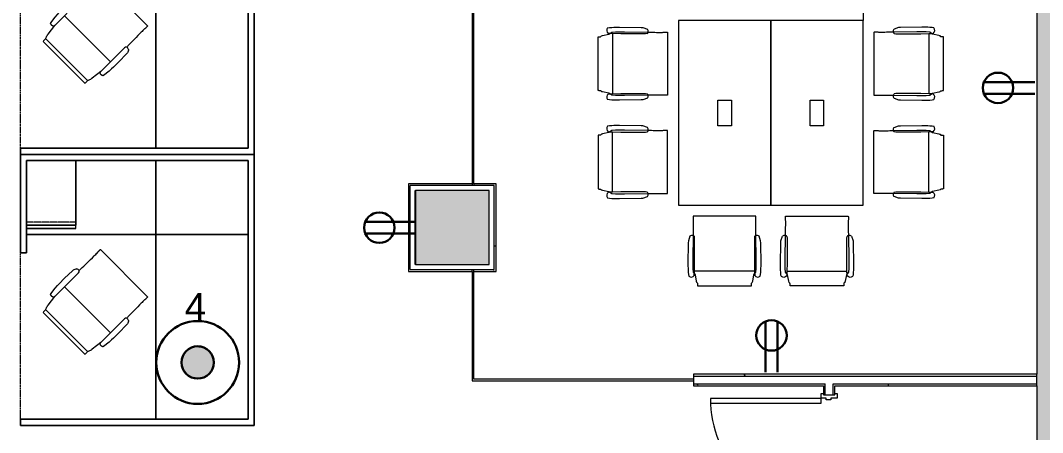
# Model space of a CAD drawing. Header units: inches. Extents: x 0 to 1865, y 0 to 1094.
# Drawn here: x 1305.6 to 1637.9, y 239 to 372.7 of the extents above; entities that cross this region are included whole.
import ezdxf

# ---------------------------------------------------------------- set-up
doc = ezdxf.new("R2010")
doc.units = ezdxf.units.IN
doc.header["$MEASUREMENT"] = 0
doc.linetypes.add('DASH 1_32_', pattern=[0.0625, 0.03125, -0.03125])
doc.linetypes.add('Dash 1_8_', pattern=[0.25, 0.125, -0.125])
for name, color, linetype, lineweight in [('A-ANNO-NOTE', 131, 'Continuous', 9), ('A-DOOR', 31, 'Continuous', 13), ('A-WALL', 113, 'Continuous', 13), ('A-WALL-PATT', 111, 'Continuous', 13), ('I-FURN', 30, 'Continuous', 9), ('I-FURN-PNLS', 30, 'Continuous', 9), ('I-WALL', 2, 'Continuous', 13), ('S-COLS', 52, 'Continuous', 13)]:
    doc.layers.add(name, color=color, linetype=linetype, lineweight=lineweight)
doc.styles.add('Swis721 Lt BT', font='swissl.ttf', dxfattribs={"height": 9})
pattern_1 = [(0, (0, 0), (30.72, 7.68), [1.267, -21.773, 1.267, -21.773, -122.88]), (0, (0, 0), (30.72, 7.68), [-46.08, 1.267, -44.813, 1.267, -21.773, -53.76]), (0, (0, 0), (30.72, 7.68), [-115.2, 1.267, -14.093, 1.267, -37.133]), (120, (11.52, 3.84), (-22.011075, 22.7643), [1.267, -21.773, 1.267, -21.773, -122.88]), (120, (11.52, 3.84), (-22.011075, 22.7643), [-46.08, 1.267, -44.813, 1.267, -21.773, -53.76]), (120, (11.52, 3.84), (-22.011075, 22.7643), [-115.2, 1.267, -14.093, 1.267, -37.133]), (240, (15.36, 19.2), (-8.708925, -30.4443), [1.267, -21.773, 1.267, -21.773, -122.88]), (240, (15.36, 19.2), (-8.708925, -30.4443), [-46.08, 1.267, -44.813, 1.267, -21.773, -53.76]), (240, (15.36, 19.2), (-8.708925, -30.4443), [-115.2, 1.267, -14.093, 1.267, -37.133])]

# ---------------------------------------------------------------- blocks, each defined once
blk = doc.blocks.new('Concrete-Rectangular-Column - 24_ X 24_-6973359-Level 05 POWER _ SIGNAL')
at = {"layer": 'S-COLS', "lineweight": 9}
blk.add_hatch(color=7, dxfattribs=at).paths.add_polyline_path([(12, -12), (12, 12), (-12, 12), (-12, -12)], flags=0)
at = {"layer": 'S-COLS', "color": 8, "lineweight": 20}
for p, q in [((12, 12), (-12, 12)), ((-12, 12), (-12, -12)), ((12, -12), (12, 12)), ((-12, -12), (12, -12))]:
    blk.add_line(p, q, dxfattribs=at)
blk = doc.blocks.new('F - CONF TABLE _6 RECTANGULAR-16 CHAIRS_ - F - CONF TABLE _6 RECTANGULAR-16 CHAIRS_-7020477-Level 05 POWER _ SIGNAL')
at = {"layer": 'I-FURN'}
for p, q in [((34.86, 54.68), (34.46, 52.61)), ((35.01, 55.06), (34.86, 54.68)), ((35.26, 55.32), (35.01, 55.06)), ((52.75, 56.16), (35.32, 56.16)), ((53.06, 55.06), (52.8, 55.32)), ((53.13, 54.92), (53.06, 55.06)), ((53.21, 54.68), (53.13, 54.92)), ((53.61, 52.61), (53.21, 54.68)), ((66.39, 52.61), (66.79, 54.68)), ((66.79, 54.68), (66.87, 54.92)), ((66.87, 54.92), (66.94, 55.06)), ((66.94, 55.06), (67.2, 55.32)), ((67.25, 56.16), (84.68, 56.16)), ((84.74, 55.32), (84.99, 55.06)), ((84.99, 55.06), (85.14, 54.68)), ((85.14, 54.68), (85.54, 52.61)), ((32.2, 51.03), (32.15, 49.17)), ((32.23, 51.68), (32.2, 51.03)), ((32.3, 52.45), (32.23, 51.68)), ((32.41, 53.06), (32.3, 52.45)), ((33.82, 51.68), (33.72, 50.52)), ((33.72, 50.52), (33.72, 47.52)), ((34.23, 52.28), (33.82, 51.68)), ((34.21, 52.61), (34.19, 52.84)), ((34.27, 51.45), (34.21, 52.61)), ((34.46, 52.61), (34.23, 52.28)), ((34.32, 48.77), (34.27, 51.45)), ((34.27, 51.45), (53.79, 51.45)), ((53.84, 52.28), (53.61, 52.61)), ((53.79, 51.45), (53.75, 48.77)), ((53.86, 52.61), (53.79, 51.45)), ((54.24, 51.68), (53.84, 52.28)), ((53.88, 52.84), (53.86, 52.61)), ((54.35, 50.52), (54.24, 51.68)), ((54.35, 47.52), (54.35, 50.52)), ((55.77, 52.45), (55.66, 53.06)), ((55.84, 51.68), (55.77, 52.45)), ((55.87, 51.03), (55.84, 51.68)), ((55.92, 49.17), (55.87, 51.03)), ((64.08, 49.17), (64.13, 51.03)), ((64.13, 51.03), (64.16, 51.68)), ((64.16, 51.68), (64.23, 52.45)), ((64.23, 52.45), (64.34, 53.06)), ((65.65, 50.52), (65.76, 51.68)), ((65.65, 47.52), (65.65, 50.52)), ((65.76, 51.68), (66.16, 52.28)), ((66.12, 52.84), (66.14, 52.61)), ((66.14, 52.61), (66.21, 51.45)), ((66.16, 52.28), (66.39, 52.61)), ((66.21, 51.45), (66.25, 48.77)), ((85.73, 51.45), (66.21, 51.45)), ((85.54, 52.61), (85.77, 52.28)), ((85.68, 48.77), (85.73, 51.45)), ((85.73, 51.45), (85.79, 52.61)), ((85.77, 52.28), (86.18, 51.68)), ((85.79, 52.61), (85.81, 52.84)), ((86.18, 51.68), (86.28, 50.52)), ((86.28, 50.52), (86.28, 47.52)), ((87.59, 53.06), (87.7, 52.45)), ((87.7, 52.45), (87.77, 51.68)), ((87.77, 51.68), (87.8, 51.03)), ((87.8, 51.03), (87.85, 49.17)), ((32.15, 49.17), (32.25, 42.17)), ((33.72, 47.52), (33.83, 39.85)), ((34.32, 40.68), (34.32, 48.77)), ((53.75, 48.77), (53.75, 40.68)), ((54.24, 39.85), (54.35, 47.52)), ((55.82, 42.17), (55.92, 49.17)), ((64.18, 42.17), (64.08, 49.17)), ((65.76, 39.85), (65.65, 47.52)), ((66.25, 48.77), (66.25, 40.68)), ((85.68, 40.68), (85.68, 48.77)), ((86.28, 47.52), (86.17, 39.85)), ((87.85, 49.17), (87.75, 42.17)), ((32.25, 42.17), (32.31, 41.58)), ((32.31, 41.58), (32.8, 40.08)), ((34.26, 40.18), (34.32, 40.68)), ((53.75, 40.68), (53.81, 40.18)), ((55.27, 40.08), (55.76, 41.58)), ((55.76, 41.58), (55.82, 42.17)), ((64.24, 41.58), (64.18, 42.17)), ((64.73, 40.08), (64.24, 41.58)), ((66.25, 40.68), (66.19, 40.18)), ((85.74, 40.18), (85.68, 40.68)), ((87.69, 41.58), (87.2, 40.08)), ((87.75, 42.17), (87.69, 41.58)), ((33.86, 33.53), (54.2, 33.53)), ((86.14, 33.53), (65.8, 33.53)), ((100.08, 26.27), (101.58, 26.76)), ((101.58, 26.76), (102.17, 26.82)), ((102.17, 26.82), (109.17, 26.92)), ((109.17, 26.92), (111.03, 26.87)), ((111.03, 26.87), (111.68, 26.84)), ((111.68, 26.84), (112.45, 26.77)), ((112.45, 26.77), (113.06, 26.66)), ((93.53, 4.86), (93.53, 25.2)), ((99.85, 25.24), (107.52, 25.35)), ((100.68, 24.75), (100.18, 24.81)), ((108.77, 24.75), (100.68, 24.75)), ((107.52, 25.35), (110.52, 25.35)), ((111.45, 24.79), (108.77, 24.75)), ((110.52, 25.35), (111.68, 25.24)), ((112.61, 24.86), (111.45, 24.79)), ((111.45, 5.27), (111.45, 24.79)), ((111.68, 25.24), (112.28, 24.84)), ((112.28, 24.84), (112.61, 24.61)), ((112.84, 24.88), (112.61, 24.86)), ((112.61, 24.61), (114.68, 24.21)), ((114.68, 24.21), (114.92, 24.13)), ((114.92, 24.13), (115.06, 24.06)), ((115.06, 24.06), (115.32, 23.8)), ((116.16, 23.75), (116.16, 6.32)), ((107.52, 4.72), (99.85, 4.83)), ((101.58, 3.31), (100.08, 3.8)), ((100.18, 5.26), (100.68, 5.32)), ((100.68, 5.32), (108.77, 5.32)), ((110.52, 4.72), (107.52, 4.72)), ((108.77, 5.32), (111.45, 5.27)), ((111.68, 4.82), (110.52, 4.72)), ((111.45, 5.27), (112.61, 5.21)), ((112.28, 5.23), (111.68, 4.82)), ((112.61, 5.46), (112.28, 5.23)), ((113.06, 3.41), (112.45, 3.3)), ((114.68, 5.86), (112.61, 5.46)), ((112.61, 5.21), (112.84, 5.19)), ((115.06, 6.01), (114.68, 5.86)), ((115.32, 6.26), (115.06, 6.01)), ((102.17, 3.25), (101.58, 3.31)), ((109.17, 3.15), (102.17, 3.25)), ((111.03, 3.2), (109.17, 3.15)), ((111.68, 3.23), (111.03, 3.2)), ((112.45, 3.3), (111.68, 3.23)), ((101.58, -3.31), (100.08, -3.8)), ((102.17, -3.25), (101.58, -3.31)), ((109.17, -3.15), (102.17, -3.25)), ((111.03, -3.2), (109.17, -3.15)), ((111.68, -3.23), (111.03, -3.2)), ((112.45, -3.3), (111.68, -3.23)), ((113.06, -3.41), (112.45, -3.3)), ((93.53, -4.86), (93.53, -25.2)), ((107.52, -4.72), (99.85, -4.83)), ((100.18, -5.26), (100.68, -5.32)), ((100.68, -5.32), (108.77, -5.32)), ((110.52, -4.72), (107.52, -4.72)), ((108.77, -5.32), (111.45, -5.27)), ((111.68, -4.82), (110.52, -4.72)), ((111.45, -5.27), (112.61, -5.21)), ((111.45, -5.27), (111.45, -24.79)), ((112.28, -5.23), (111.68, -4.82)), ((112.61, -5.46), (112.28, -5.23)), ((112.61, -5.21), (112.84, -5.19)), ((114.68, -5.86), (112.61, -5.46)), ((115.06, -6.01), (114.68, -5.86)), ((115.32, -6.26), (115.06, -6.01)), ((116.16, -23.75), (116.16, -6.32)), ((99.85, -25.24), (107.52, -25.35)), ((100.08, -26.27), (101.58, -26.76)), ((100.68, -24.75), (100.18, -24.81)), ((108.77, -24.75), (100.68, -24.75)), ((107.52, -25.35), (110.52, -25.35)), ((111.45, -24.79), (108.77, -24.75)), ((110.52, -25.35), (111.68, -25.24)), ((112.61, -24.86), (111.45, -24.79)), ((111.68, -25.24), (112.28, -24.84)), ((112.28, -24.84), (112.61, -24.61)), ((112.61, -24.61), (114.68, -24.21)), ((112.84, -24.88), (112.61, -24.86)), ((114.68, -24.21), (114.92, -24.13)), ((114.92, -24.13), (115.06, -24.06)), ((115.06, -24.06), (115.32, -23.8)), ((101.58, -26.76), (102.17, -26.82)), ((102.17, -26.82), (109.17, -26.92)), ((109.17, -26.92), (111.03, -26.87)), ((111.03, -26.87), (111.68, -26.84)), ((111.68, -26.84), (112.45, -26.77)), ((112.45, -26.77), (113.06, -26.66)), ((33.86, -33.53), (54.2, -33.53)), ((86.14, -33.53), (65.8, -33.53)), ((33.72, -47.52), (33.83, -39.85)), ((54.24, -39.85), (54.35, -47.52)), ((65.76, -39.85), (65.65, -47.52)), ((86.28, -47.52), (86.17, -39.85)), ((32.15, -49.17), (32.25, -42.17)), ((32.25, -42.17), (32.31, -41.58)), ((32.31, -41.58), (32.8, -40.08)), ((34.26, -40.18), (34.32, -40.68)), ((34.32, -40.68), (34.32, -48.77)), ((53.75, -40.68), (53.81, -40.18)), ((53.75, -48.77), (53.75, -40.68)), ((55.27, -40.08), (55.76, -41.58)), ((55.76, -41.58), (55.82, -42.17)), ((55.82, -42.17), (55.92, -49.17)), ((64.18, -42.17), (64.08, -49.17)), ((64.24, -41.58), (64.18, -42.17)), ((64.73, -40.08), (64.24, -41.58)), ((66.25, -40.68), (66.19, -40.18)), ((66.25, -48.77), (66.25, -40.68)), ((85.74, -40.18), (85.68, -40.68)), ((85.68, -40.68), (85.68, -48.77)), ((87.69, -41.58), (87.2, -40.08)), ((87.75, -42.17), (87.69, -41.58)), ((87.85, -49.17), (87.75, -42.17)), ((32.2, -51.03), (32.15, -49.17)), ((33.72, -50.52), (33.72, -47.52)), ((34.32, -48.77), (34.27, -51.45)), ((53.79, -51.45), (53.75, -48.77)), ((54.35, -47.52), (54.35, -50.52)), ((55.92, -49.17), (55.87, -51.03)), ((64.08, -49.17), (64.13, -51.03)), ((65.65, -47.52), (65.65, -50.52)), ((66.21, -51.45), (66.25, -48.77)), ((85.68, -48.77), (85.73, -51.45)), ((86.28, -50.52), (86.28, -47.52)), ((87.8, -51.03), (87.85, -49.17)), ((32.23, -51.68), (32.2, -51.03)), ((32.3, -52.45), (32.23, -51.68)), ((32.41, -53.06), (32.3, -52.45)), ((33.82, -51.68), (33.72, -50.52)), ((34.23, -52.28), (33.82, -51.68)), ((34.21, -52.61), (34.19, -52.84)), ((34.27, -51.45), (34.21, -52.61)), ((34.46, -52.61), (34.23, -52.28)), ((34.27, -51.45), (53.79, -51.45)), ((34.86, -54.68), (34.46, -52.61)), ((53.61, -52.61), (53.21, -54.68)), ((53.84, -52.28), (53.61, -52.61)), ((53.86, -52.61), (53.79, -51.45)), ((54.24, -51.68), (53.84, -52.28)), ((53.88, -52.84), (53.86, -52.61)), ((54.35, -50.52), (54.24, -51.68)), ((55.77, -52.45), (55.66, -53.06)), ((55.84, -51.68), (55.77, -52.45)), ((55.87, -51.03), (55.84, -51.68)), ((64.13, -51.03), (64.16, -51.68)), ((64.16, -51.68), (64.23, -52.45)), ((64.23, -52.45), (64.34, -53.06)), ((65.65, -50.52), (65.76, -51.68)), ((65.76, -51.68), (66.16, -52.28)), ((66.12, -52.84), (66.14, -52.61)), ((66.14, -52.61), (66.21, -51.45)), ((66.16, -52.28), (66.39, -52.61)), ((85.73, -51.45), (66.21, -51.45)), ((66.39, -52.61), (66.79, -54.68)), ((85.14, -54.68), (85.54, -52.61)), ((85.54, -52.61), (85.77, -52.28)), ((85.73, -51.45), (85.79, -52.61)), ((85.77, -52.28), (86.18, -51.68)), ((85.79, -52.61), (85.81, -52.84)), ((86.18, -51.68), (86.28, -50.52)), ((87.59, -53.06), (87.7, -52.45)), ((87.7, -52.45), (87.77, -51.68)), ((87.77, -51.68), (87.8, -51.03)), ((35.01, -55.06), (34.86, -54.68)), ((35.26, -55.32), (35.01, -55.06)), ((52.75, -56.16), (35.32, -56.16)), ((53.06, -55.06), (52.8, -55.32)), ((53.13, -54.92), (53.06, -55.06)), ((53.21, -54.68), (53.13, -54.92)), ((66.79, -54.68), (66.87, -54.92)), ((66.87, -54.92), (66.94, -55.06)), ((66.94, -55.06), (67.2, -55.32)), ((67.25, -56.16), (84.68, -56.16)), ((84.74, -55.32), (84.99, -55.06)), ((84.99, -55.06), (85.14, -54.68))]:
    blk.add_line(p, q, dxfattribs=at)
for centre, radius, start, end in [((33.18, 51.99), 1.32, 40.065, 125.935), ((54.89, 51.99), 1.32, 54.065, 139.935), ((65.11, 51.99), 1.32, 40.065, 125.935), ((86.82, 51.99), 1.32, 54.065, 139.935), ((33.52, 40.93), 1.12, 229.743, 286.0891), ((33.6, 40.6), 0.781, 286.8466, 327.6782), ((54.47, 40.6), 0.781, 212.3218, 253.1534), ((54.55, 40.93), 1.12, 253.9109, 310.257), ((65.45, 40.93), 1.12, 229.743, 286.0891), ((65.53, 40.6), 0.781, 286.8466, 327.6782), ((86.4, 40.6), 0.781, 212.3218, 253.1534), ((86.48, 40.93), 1.12, 253.9109, 310.257), ((111.99, 25.89), 1.32, 310.065, 35.935), ((100.93, 25.55), 1.12, 139.743, 196.0891), ((100.6, 25.47), 0.781, 196.8466, 237.6782), ((100.93, 4.52), 1.12, 163.9109, 220.257), ((100.6, 4.6), 0.781, 122.3218, 163.1534), ((111.99, 4.18), 1.32, 324.065, 49.935), ((100.93, -4.52), 1.12, 139.743, 196.0891), ((100.6, -4.6), 0.781, 196.8466, 237.6782), ((111.99, -4.18), 1.32, 310.065, 35.935), ((100.93, -25.55), 1.12, 163.9109, 220.257), ((100.6, -25.47), 0.781, 122.3218, 163.1534), ((111.99, -25.89), 1.32, 324.065, 49.935), ((33.52, -40.93), 1.12, 73.9109, 130.257), ((33.6, -40.6), 0.781, 32.3218, 73.1534), ((54.47, -40.6), 0.781, 106.8466, 147.6782), ((54.55, -40.93), 1.12, 49.743, 106.0891), ((65.45, -40.93), 1.12, 73.9109, 130.257), ((65.53, -40.6), 0.781, 32.3218, 73.1534), ((86.4, -40.6), 0.781, 106.8466, 147.6782), ((86.48, -40.93), 1.12, 49.743, 106.0891), ((33.18, -51.99), 1.32, 234.065, 319.935), ((54.89, -51.99), 1.32, 220.065, 305.935), ((65.11, -51.99), 1.32, 234.065, 319.935), ((86.82, -51.99), 1.32, 220.065, 305.935)]:
    blk.add_arc(centre, radius, start, end, dxfattribs=at)
for points, knots in [([(35.32, 56.16), (35.32, 56.16), (35.31, 56.14), (35.3, 56.09), (35.29, 56.03), (35.29, 55.94), (35.28, 55.84), (35.27, 55.69), (35.27, 55.51), (35.26, 55.37), (35.26, 55.32)], [0, 0, 0, 0, 0.111111, 0.222222, 0.333333, 0.444444, 0.555556, 0.666667, 0.888889, 1, 1, 1, 1]), ([(52.8, 55.32), (52.8, 55.51), (52.79, 55.78), (52.78, 56), (52.77, 56.09), (52.76, 56.14), (52.75, 56.16), (52.75, 56.16)], [0, 0, 0, 0, 0.444444, 0.666667, 0.777778, 0.888889, 1, 1, 1, 1]), ([(67.2, 55.32), (67.2, 55.37), (67.2, 55.51), (67.2, 55.69), (67.21, 55.84), (67.22, 55.94), (67.22, 56.03), (67.23, 56.09), (67.24, 56.14), (67.25, 56.16), (67.25, 56.16)], [-1, -1, -1, -1, -0.888889, -0.666667, -0.555556, -0.444444, -0.333333, -0.222222, -0.111111, 0, 0, 0, 0]), ([(84.68, 56.16), (84.68, 56.16), (84.69, 56.14), (84.7, 56.09), (84.71, 56), (84.73, 55.78), (84.73, 55.51), (84.74, 55.32)], [-1, -1, -1, -1, -0.888889, -0.777778, -0.666667, -0.444444, 0, 0, 0, 0]), ([(33.82, 34.47), (33.82, 34.39), (33.82, 34.23), (33.82, 33.9), (33.84, 33.6), (33.86, 33.53), (33.86, 33.53)], [0, 0, 0, 0, 0.181818, 0.363636, 0.727273, 1, 1, 1, 1]), ([(54.2, 33.53), (54.21, 33.53), (54.21, 33.53), (54.22, 33.56), (54.23, 33.62), (54.23, 33.69), (54.24, 33.77), (54.25, 33.91), (54.25, 34.14), (54.25, 34.35), (54.25, 34.47)], [0, 0, 0, 0, 0.090909, 0.181818, 0.272727, 0.363636, 0.454545, 0.545455, 0.727273, 1, 1, 1, 1]), ([(65.8, 33.53), (65.79, 33.53), (65.77, 33.6), (65.75, 33.9), (65.75, 34.23), (65.75, 34.39), (65.75, 34.47)], [-1, -1, -1, -1, -0.727273, -0.363636, -0.181818, 0, 0, 0, 0]), ([(86.18, 34.47), (86.18, 34.35), (86.18, 34.14), (86.18, 33.91), (86.17, 33.77), (86.17, 33.69), (86.16, 33.62), (86.15, 33.56), (86.14, 33.53), (86.14, 33.53), (86.14, 33.53)], [-1, -1, -1, -1, -0.727273, -0.545455, -0.454545, -0.363636, -0.272727, -0.181818, -0.090909, 0, 0, 0, 0]), ([(93.53, 25.2), (93.53, 25.21), (93.6, 25.23), (93.9, 25.25), (94.23, 25.25), (94.39, 25.25), (94.47, 25.25)], [-1, -1, -1, -1, -0.727273, -0.363636, -0.181818, 0, 0, 0, 0]), ([(115.32, 23.8), (115.37, 23.8), (115.51, 23.8), (115.69, 23.8), (115.84, 23.79), (115.94, 23.78), (116.03, 23.78), (116.09, 23.77), (116.14, 23.76), (116.16, 23.75), (116.16, 23.75)], [-1, -1, -1, -1, -0.888889, -0.666667, -0.555556, -0.444444, -0.333333, -0.222222, -0.111111, 0, 0, 0, 0]), ([(94.47, 4.82), (94.35, 4.82), (94.14, 4.82), (93.91, 4.82), (93.77, 4.83), (93.69, 4.83), (93.62, 4.84), (93.56, 4.85), (93.53, 4.86), (93.53, 4.86), (93.53, 4.86)], [-1, -1, -1, -1, -0.727273, -0.545455, -0.454545, -0.363636, -0.272727, -0.181818, -0.090909, 0, 0, 0, 0]), ([(116.16, 6.32), (116.16, 6.32), (116.14, 6.31), (116.09, 6.3), (116, 6.29), (115.78, 6.27), (115.51, 6.27), (115.32, 6.26)], [-1, -1, -1, -1, -0.888889, -0.777778, -0.666667, -0.444444, 0, 0, 0, 0]), ([(94.47, -4.82), (94.39, -4.82), (94.23, -4.82), (93.9, -4.82), (93.6, -4.84), (93.53, -4.86), (93.53, -4.86)], [0, 0, 0, 0, 0.181818, 0.363636, 0.727273, 1, 1, 1, 1]), ([(116.16, -6.32), (116.16, -6.32), (116.14, -6.31), (116.09, -6.3), (116.03, -6.29), (115.94, -6.29), (115.84, -6.28), (115.69, -6.27), (115.51, -6.27), (115.37, -6.26), (115.32, -6.26)], [0, 0, 0, 0, 0.111111, 0.222222, 0.333333, 0.444444, 0.555556, 0.666667, 0.888889, 1, 1, 1, 1]), ([(93.53, -25.2), (93.53, -25.21), (93.53, -25.21), (93.56, -25.22), (93.62, -25.23), (93.69, -25.23), (93.77, -25.24), (93.91, -25.25), (94.14, -25.25), (94.35, -25.25), (94.47, -25.25)], [0, 0, 0, 0, 0.090909, 0.181818, 0.272727, 0.363636, 0.454545, 0.545455, 0.727273, 1, 1, 1, 1]), ([(115.32, -23.8), (115.51, -23.8), (115.78, -23.79), (116, -23.78), (116.09, -23.77), (116.14, -23.76), (116.16, -23.75), (116.16, -23.75)], [0, 0, 0, 0, 0.444444, 0.666667, 0.777778, 0.888889, 1, 1, 1, 1]), ([(33.82, -34.47), (33.82, -34.35), (33.82, -34.14), (33.82, -33.91), (33.83, -33.77), (33.83, -33.69), (33.84, -33.62), (33.85, -33.56), (33.86, -33.53), (33.86, -33.53), (33.86, -33.53)], [-1, -1, -1, -1, -0.727273, -0.545455, -0.454545, -0.363636, -0.272727, -0.181818, -0.090909, 0, 0, 0, 0]), ([(54.2, -33.53), (54.21, -33.53), (54.23, -33.6), (54.25, -33.9), (54.25, -34.23), (54.25, -34.39), (54.25, -34.47)], [-1, -1, -1, -1, -0.727273, -0.363636, -0.181818, 0, 0, 0, 0]), ([(65.8, -33.53), (65.79, -33.53), (65.79, -33.53), (65.78, -33.56), (65.77, -33.62), (65.77, -33.69), (65.76, -33.77), (65.75, -33.91), (65.75, -34.14), (65.75, -34.35), (65.75, -34.47)], [0, 0, 0, 0, 0.090909, 0.181818, 0.272727, 0.363636, 0.454545, 0.545455, 0.727273, 1, 1, 1, 1]), ([(86.18, -34.47), (86.18, -34.39), (86.18, -34.23), (86.18, -33.9), (86.16, -33.6), (86.14, -33.53), (86.14, -33.53)], [0, 0, 0, 0, 0.181818, 0.363636, 0.727273, 1, 1, 1, 1]), ([(35.32, -56.16), (35.32, -56.16), (35.31, -56.14), (35.3, -56.09), (35.29, -56), (35.27, -55.78), (35.27, -55.51), (35.26, -55.32)], [-1, -1, -1, -1, -0.888889, -0.777778, -0.666667, -0.444444, 0, 0, 0, 0]), ([(52.8, -55.32), (52.8, -55.37), (52.8, -55.51), (52.8, -55.69), (52.79, -55.84), (52.78, -55.94), (52.78, -56.03), (52.77, -56.09), (52.76, -56.14), (52.75, -56.16), (52.75, -56.16)], [-1, -1, -1, -1, -0.888889, -0.666667, -0.555556, -0.444444, -0.333333, -0.222222, -0.111111, 0, 0, 0, 0]), ([(67.2, -55.32), (67.2, -55.51), (67.21, -55.78), (67.22, -56), (67.23, -56.09), (67.24, -56.14), (67.25, -56.16), (67.25, -56.16)], [0, 0, 0, 0, 0.444444, 0.666667, 0.777778, 0.888889, 1, 1, 1, 1]), ([(84.68, -56.16), (84.68, -56.16), (84.69, -56.14), (84.7, -56.09), (84.71, -56.03), (84.71, -55.94), (84.72, -55.84), (84.73, -55.69), (84.73, -55.51), (84.74, -55.37), (84.74, -55.32)], [0, 0, 0, 0, 0.111111, 0.222222, 0.333333, 0.444444, 0.555556, 0.666667, 0.888889, 1, 1, 1, 1])]:
    blk.add_open_spline(points, degree=3, knots=knots, dxfattribs=at)
for points in [[(33.83, 39.85), (33.84, 39.12), (33.85, 37.66), (33.86, 36.18), (33.87, 35.44)], [(54.2, 35.44), (54.2, 36.18), (54.21, 37.66), (54.23, 39.12), (54.24, 39.85)], [(65.8, 35.44), (65.8, 36.18), (65.79, 37.66), (65.77, 39.12), (65.76, 39.85)], [(86.17, 39.85), (86.16, 39.12), (86.15, 37.66), (86.14, 36.18), (86.13, 35.44)], [(33.87, 35.44), (33.86, 35.28), (33.84, 34.96), (33.83, 34.63), (33.82, 34.47)], [(54.25, 34.47), (54.24, 34.63), (54.23, 34.96), (54.21, 35.28), (54.2, 35.44)], [(65.75, 34.47), (65.76, 34.63), (65.77, 34.96), (65.79, 35.28), (65.8, 35.44)], [(86.13, 35.44), (86.14, 35.28), (86.16, 34.96), (86.17, 34.63), (86.18, 34.47)], [(94.47, 25.25), (94.63, 25.24), (94.96, 25.23), (95.28, 25.21), (95.44, 25.2)], [(95.44, 25.2), (96.18, 25.2), (97.66, 25.21), (99.12, 25.23), (99.85, 25.24)], [(95.44, 4.87), (95.28, 4.86), (94.96, 4.84), (94.63, 4.83), (94.47, 4.82)], [(99.85, 4.83), (99.12, 4.84), (97.66, 4.85), (96.18, 4.86), (95.44, 4.87)], [(95.44, -4.87), (95.28, -4.86), (94.96, -4.84), (94.63, -4.83), (94.47, -4.82)], [(99.85, -4.83), (99.12, -4.84), (97.66, -4.85), (96.18, -4.86), (95.44, -4.87)], [(94.47, -25.25), (94.63, -25.24), (94.96, -25.23), (95.28, -25.21), (95.44, -25.2)], [(95.44, -25.2), (96.18, -25.2), (97.66, -25.21), (99.12, -25.23), (99.85, -25.24)], [(33.87, -35.44), (33.86, -35.28), (33.84, -34.96), (33.83, -34.63), (33.82, -34.47)], [(33.83, -39.85), (33.84, -39.12), (33.85, -37.66), (33.86, -36.18), (33.87, -35.44)], [(54.25, -34.47), (54.24, -34.63), (54.23, -34.96), (54.21, -35.28), (54.2, -35.44)], [(54.2, -35.44), (54.2, -36.18), (54.21, -37.66), (54.23, -39.12), (54.24, -39.85)], [(65.75, -34.47), (65.76, -34.63), (65.77, -34.96), (65.79, -35.28), (65.8, -35.44)], [(65.8, -35.44), (65.8, -36.18), (65.79, -37.66), (65.77, -39.12), (65.76, -39.85)], [(86.13, -35.44), (86.14, -35.28), (86.16, -34.96), (86.17, -34.63), (86.18, -34.47)], [(86.17, -39.85), (86.16, -39.12), (86.15, -37.66), (86.14, -36.18), (86.13, -35.44)]]:
    blk.add_open_spline(points, degree=3, dxfattribs=at)
at = {"layer": 'I-FURN-PNLS'}
for p, q in [((-30, 30), (30, 30)), ((90, 30), (30, 30)), ((30, 30), (30, 0)), ((30, 30), (30, 0)), ((90, 0), (90, 30)), ((55.84, 12.81), (55.84, 17.19)), ((55.84, 17.19), (64.16, 17.19)), ((64.16, 17.19), (64.16, 12.81)), ((64.16, 12.81), (55.84, 12.81)), ((90, 0), (30, 0)), ((30, 0), (30, -30)), ((30, 0), (90, 0)), ((90, -30), (90, 0)), ((55.84, -17.19), (55.84, -12.81)), ((55.84, -12.81), (64.16, -12.81)), ((64.16, -12.81), (64.16, -17.19)), ((64.16, -17.19), (55.84, -17.19)), ((30, -30), (90, -30))]:
    blk.add_line(p, q, dxfattribs=at)
blk = doc.blocks.new('HermanMiller_Collection_Eames_AluminumGroup_LoungeChairSwivel - Arms Swivel Base-7952355-Level 05 POWER _ SIGNAL')
at = {"layer": 'I-FURN'}
for p, q in [((-10.12, 10.12), (-6.61, 10.58)), ((-6.94, 12.09), (-4.59, 12.38)), ((-6.61, 10.58), (-6.94, 10.64)), ((-6.61, 10.58), (4.33, 10.58)), ((-4.59, 12.38), (-3.51, 12.46)), ((-3.51, 12.46), (-2.64, 12.49)), ((-2.64, 12.49), (-0.18, 12.49)), ((-2.19, 10.58), (-2.19, -10.58)), ((-0.18, 12.49), (3.32, 12.43)), ((3.32, 12.43), (3.84, 12.38)), ((3.84, 12.38), (3.99, 12.34)), ((3.99, 12.34), (4.64, 12.01)), ((4.64, 12.01), (4.83, 11.89)), ((13.22, 10.83), (13.22, 10.86)), ((14.64, 10.85), (14.64, -10.85)), ((-12.96, -9.61), (-12.96, 9.61)), ((-11.95, 9.63), (-11.95, 9.59)), ((-11.95, 9.59), (-11.76, 9.6)), ((-11.76, -9.6), (-11.76, 9.6)), ((-11.95, -9.59), (-11.95, -9.63)), ((-11.76, -9.6), (-11.95, -9.59)), ((-6.61, -10.58), (-10.12, -10.12)), ((-6.94, -10.64), (-6.61, -10.58)), ((-4.59, -12.38), (-6.94, -12.09)), ((-6.61, -10.58), (4.33, -10.58)), ((-3.51, -12.46), (-4.59, -12.38)), ((-2.64, -12.49), (-3.51, -12.46)), ((-0.18, -12.49), (-2.64, -12.49)), ((3.32, -12.43), (-0.18, -12.49)), ((3.84, -12.38), (3.32, -12.43)), ((3.99, -12.34), (3.84, -12.38)), ((4.64, -12.01), (3.99, -12.34)), ((4.83, -11.89), (4.64, -12.01)), ((13.22, -10.86), (13.22, -10.83))]:
    blk.add_line(p, q, dxfattribs=at)
at = {"layer": 'I-FURN', "flags": 128}
for points in [[(4.94, 10.96), (5.23, 10.95), (5.52, 10.95)], [(5.52, -10.95), (5.23, -10.95), (4.94, -10.96)]]:
    blk.add_lwpolyline(points, dxfattribs=at)
at = {"layer": 'I-FURN'}
for centre, radius, start, end in [((4.33, 11.27), 0.69, 270, 332.7502), ((3.68, 11.28), 1.3, 345.8347, 28.1255), ((-12.38, 5.3), 4.35, 84.2936, 97.7064), ((-12.38, -5.3), 4.35, 262.2936, 275.7064), ((4.33, -11.27), 0.69, 27.2498, 90), ((3.68, -11.28), 1.3, 331.8745, 14.1653)]:
    blk.add_arc(centre, radius, start, end, dxfattribs=at)
for points in [[(-11.76, 9.6), (-11.64, 9.67), (-11.37, 9.8), (-11.02, 9.92), (-10.83, 9.99)], [(-10.83, 9.99), (-10.79, 10), (-10.71, 10.02), (-10.55, 10.06), (-10.35, 10.09), (-10.2, 10.11), (-10.12, 10.12)], [(5.52, 10.95), (6.54, 10.92), (8.59, 10.89), (10.68, 10.85), (11.73, 10.84)], [(11.73, 10.84), (11.97, 10.84), (12.47, 10.83), (12.96, 10.83), (13.22, 10.83)], [(-10.83, -9.99), (-11.02, -9.92), (-11.37, -9.8), (-11.64, -9.67), (-11.76, -9.6)], [(-10.12, -10.12), (-10.2, -10.11), (-10.35, -10.09), (-10.55, -10.06), (-10.71, -10.02), (-10.79, -10), (-10.83, -9.99)], [(11.73, -10.84), (10.68, -10.85), (8.59, -10.89), (6.54, -10.92), (5.52, -10.95)], [(13.22, -10.83), (12.96, -10.83), (12.47, -10.83), (11.97, -10.84), (11.73, -10.84)]]:
    blk.add_open_spline(points, degree=3, dxfattribs=at)
for points, knots in [([(-6.94, 10.64), (-6.95, 10.65), (-6.96, 10.65), (-6.99, 10.65), (-7, 10.66), (-7.02, 10.67), (-7.03, 10.68), (-7.05, 10.69), (-7.06, 10.7), (-7.07, 10.71), (-7.08, 10.72), (-7.09, 10.73), (-7.1, 10.74), (-7.11, 10.76), (-7.11, 10.77), (-7.12, 10.78), (-7.13, 10.8), (-7.14, 10.81), (-7.15, 10.83), (-7.16, 10.85), (-7.17, 10.87), (-7.18, 10.9), (-7.2, 10.95), (-7.22, 11.02), (-7.24, 11.11), (-7.25, 11.23), (-7.26, 11.37), (-7.25, 11.52), (-7.23, 11.66), (-7.21, 11.77), (-7.18, 11.85), (-7.16, 11.9), (-7.15, 11.92), (-7.14, 11.94), (-7.13, 11.96), (-7.12, 11.97), (-7.11, 11.98), (-7.1, 12), (-7.09, 12.01), (-7.08, 12.02), (-7.07, 12.03), (-7.06, 12.04), (-7.05, 12.04), (-7.05, 12.05), (-7.03, 12.06), (-7.02, 12.07), (-7, 12.08), (-6.99, 12.08), (-6.97, 12.09), (-6.95, 12.09), (-6.94, 12.09)], [-1, -1, -1, -1, -0.984375, -0.96875, -0.957031, -0.953125, -0.9375, -0.921875, -0.917969, -0.914062, -0.90625, -0.890625, -0.882812, -0.875, -0.867188, -0.859375, -0.84375, -0.835938, -0.828125, -0.8125, -0.796875, -0.78125, -0.75, -0.708333, -0.666667, -0.583333, -0.5, -0.416667, -0.333333, -0.25, -0.208333, -0.1875, -0.166667, -0.15625, -0.145833, -0.135417, -0.125, -0.114583, -0.104167, -0.09375, -0.088542, -0.083333, -0.078125, -0.072917, -0.0625, -0.052083, -0.041667, -0.03125, -0.020833, 0, 0, 0, 0]), ([(13.22, 10.86), (13.22, 10.87), (13.22, 10.87), (13.23, 10.87), (13.25, 10.88), (13.27, 10.88), (13.29, 10.88), (13.32, 10.88), (13.34, 10.88)], [-1, -1, -1, -1, -0.75, -0.625, -0.5, -0.375, -0.25, 0, 0, 0, 0]), ([(13.34, 10.88), (13.4, 10.89), (13.61, 10.9), (13.97, 10.9), (14.25, 10.89), (14.38, 10.89), (14.47, 10.88), (14.54, 10.87), (14.6, 10.87), (14.63, 10.86), (14.64, 10.85), (14.64, 10.85)], [-1, -1, -1, -1, -0.857143, -0.571429, -0.428571, -0.357143, -0.285714, -0.214286, -0.142857, -0.071429, 0, 0, 0, 0]), ([(-6.94, -12.09), (-6.95, -12.09), (-6.96, -12.09), (-6.99, -12.08), (-7, -12.08), (-7.02, -12.07), (-7.03, -12.06), (-7.05, -12.05), (-7.06, -12.04), (-7.07, -12.03), (-7.08, -12.02), (-7.09, -12.01), (-7.1, -12), (-7.11, -11.98), (-7.12, -11.97), (-7.12, -11.96), (-7.13, -11.94), (-7.14, -11.93), (-7.15, -11.91), (-7.16, -11.89), (-7.17, -11.87), (-7.18, -11.84), (-7.21, -11.77), (-7.23, -11.66), (-7.26, -11.47), (-7.26, -11.28), (-7.24, -11.11), (-7.22, -11.02), (-7.2, -10.95), (-7.18, -10.89), (-7.16, -10.85), (-7.15, -10.82), (-7.13, -10.8), (-7.13, -10.78), (-7.12, -10.77), (-7.11, -10.76), (-7.1, -10.74), (-7.08, -10.73), (-7.08, -10.72), (-7.07, -10.71), (-7.06, -10.7), (-7.05, -10.69), (-7.05, -10.69), (-7.03, -10.68), (-7.02, -10.67), (-7, -10.66), (-6.99, -10.65), (-6.97, -10.65), (-6.95, -10.65), (-6.94, -10.64)], [-1, -1, -1, -1, -0.984375, -0.96875, -0.957031, -0.953125, -0.9375, -0.921875, -0.917969, -0.914062, -0.90625, -0.890625, -0.882812, -0.875, -0.867188, -0.859375, -0.84375, -0.835938, -0.828125, -0.8125, -0.796875, -0.78125, -0.75, -0.666667, -0.583333, -0.416667, -0.333333, -0.291667, -0.25, -0.208333, -0.1875, -0.166667, -0.15625, -0.145833, -0.135417, -0.125, -0.114583, -0.104167, -0.09375, -0.088542, -0.083333, -0.078125, -0.072917, -0.0625, -0.052083, -0.041667, -0.03125, -0.020833, 0, 0, 0, 0]), ([(13.34, -10.88), (13.32, -10.88), (13.29, -10.88), (13.27, -10.88), (13.25, -10.88), (13.23, -10.87), (13.22, -10.87), (13.22, -10.87), (13.22, -10.86)], [-1, -1, -1, -1, -0.75, -0.625, -0.5, -0.375, -0.25, 0, 0, 0, 0]), ([(14.64, -10.85), (14.64, -10.86), (14.62, -10.86), (14.52, -10.88), (14.27, -10.9), (13.87, -10.9), (13.54, -10.9), (13.4, -10.89), (13.34, -10.88)], [-1, -1, -1, -1, -0.892857, -0.785714, -0.571429, -0.285714, -0.142857, 0, 0, 0, 0])]:
    blk.add_open_spline(points, degree=3, knots=knots, dxfattribs=at)
blk = doc.blocks.new('Adjustable Workstation 1 - 6x7-V11-Level 05 POWER _ SIGNAL')
at = {"layer": 'I-FURN'}
for p, q in [((76, 0), (0, 0)), ((0, 0), (0, -88)), ((0, 0), (76, 0)), ((0, -88), (0, 0)), ((76, -2), (76, 0)), ((76, 0), (76, -2)), ((32, -2), (2, -2)), ((2, -2), (2, -86)), ((2, -86), (2, -2)), ((2, -2), (32, -2)), ((2, -86), (2, -2)), ((2, -2), (76, -2)), ((32, -2), (2, -2)), ((2, -2), (2, -62)), ((32, -86), (32, -2)), ((32, -2), (32, -86)), ((76, -2), (32, -2)), ((76, -56), (74, -56)), ((74, -56), (74, -86)), ((74, -62), (74, -56)), ((74, -56), (76, -56)), ((76, -88), (76, -56)), ((76, -56), (76, -88)), ((2, -62), (2, -86)), ((32, -62), (2, -62)), ((2, -62), (2, -86)), ((2, -86), (2, -62)), ((2, -62), (32, -62)), ((74, -62), (32, -62)), ((32, -62), (74, -62)), ((74, -64), (74, -62)), ((74, -86), (74, -62)), ((74, -62), (74, -86)), ((58, -64), (74, -64)), ((58, -64), (74, -64)), ((58, -64), (74, -64)), ((58, -64), (74, -64)), ((58, -64), (74, -64)), ((58, -64), (74, -64)), ((58, -64), (58, -86)), ((74, -64), (58, -64)), ((74, -64), (58, -64)), ((58, -64), (58, -65)), ((74, -64), (58, -64)), ((58, -64), (74, -64)), ((58, -64), (58, -65)), ((58, -64), (58, -65)), ((74, -64), (58, -64)), ((58, -64), (74, -64)), ((58, -64), (58, -65)), ((58, -64), (58, -65)), ((74, -64), (58, -64)), ((58, -64), (74, -64)), ((58, -64), (58, -65)), ((58, -64), (58, -65)), ((58, -65), (74, -65)), ((58, -86), (58, -65)), ((58, -65), (74, -65)), ((74, -65), (58, -65)), ((58, -65), (74, -65)), ((74, -65), (58, -65)), ((58, -65), (74, -65)), ((74, -65), (58, -65)), ((58, -65), (74, -65)), ((74, -86), (74, -64)), ((74, -65), (74, -64)), ((74, -65), (74, -64)), ((74, -64), (74, -65)), ((74, -65), (74, -64)), ((74, -64), (74, -65)), ((74, -65), (74, -64)), ((74, -64), (74, -65)), ((74, -65), (74, -64)), ((74, -65), (74, -86)), ((74, -86), (74, -65)), ((2, -86), (32, -86)), ((32, -86), (2, -86)), ((74, -86), (2, -86)), ((2, -86), (32, -86)), ((2, -86), (32, -86)), ((32, -86), (2, -86)), ((32, -86), (58, -86)), ((32, -86), (74, -86)), ((74, -86), (32, -86)), ((58, -86), (74, -86)), ((74, -86), (58, -86)), ((58, -86), (74, -86)), ((0, -88), (76, -88)), ((76, -88), (0, -88))]:
    blk.add_line(p, q, dxfattribs=at)
at = {"layer": 'I-FURN', "linetype": 'Dash 1_8_'}
for p, q in [((76, 0), (76, -2)), ((76, -2), (76, -56)), ((76, -56), (76, -88))]:
    blk.add_line(p, q, dxfattribs=at)
at = {"layer": 'I-FURN', "linetype": 'DASH 1_32_'}
blk.add_line((58, -66), (74, -66), dxfattribs=at)
blk = doc.blocks.new('Door - Single - Solid Door - W_ LOUVER-8174452-Level 05 POWER _ SIGNAL')
at = {"layer": 'A-DOOR', "lineweight": 9}
for p, q in [((-15.63, 2.54), (-14.13, 2.54)), ((-15.63, 1.79), (-15.63, 2.54)), ((-14.13, 2.54), (-14.13, 0.41)), ((-14.13, 0.41), (-13.63, 0.41)), ((-13.63, 0.41), (-13.63, -1.09)), ((21.62, 0.41), (22.12, 0.41)), ((21.62, -1.09), (21.62, 0.41)), ((22.12, 2.54), (23.62, 2.54)), ((22.12, 0.41), (22.12, 2.54)), ((23.62, 2.54), (23.62, 1.79)), ((-15.63, -2.71), (-15.63, -1.96)), ((-14.13, -2.71), (-15.63, -2.71)), ((-14.13, -1.09), (-14.13, -2.71)), ((-13.63, -1.09), (-14.13, -1.09)), ((22.12, -1.09), (21.62, -1.09)), ((22.12, -2.71), (22.12, -1.09)), ((23.62, -2.71), (22.12, -2.71)), ((23.62, -1.96), (23.62, -2.71))]:
    blk.add_line(p, q, dxfattribs=at)
at = {"layer": 'A-DOOR'}
for p, q in [((-12.51, -2.71), (-14.01, -2.71)), ((-14.01, -2.71), (-14.01, -38.71)), ((-12.51, -38.71), (-12.51, -2.71)), ((-14.01, -38.71), (-12.51, -38.71))]:
    blk.add_line(p, q, dxfattribs=at)
at = {"layer": 'A-DOOR', "lineweight": 9}
blk.add_arc((-14.01, -2.71), 36, 270, 0.5, dxfattribs=at)

msp = doc.modelspace()

# ---------------------------------------------------------------- hatches: boundary and pattern name
at = {"layer": 'A-ANNO-NOTE'}
for points in [[(1359.29, 265.17), (1365.79, 266.3), (1360.46, 266.16)], [(1359.29, 265.17), (1365.91, 266.23), (1365.79, 266.3)], [(1368.31, 263.09), (1365.91, 266.23), (1359.29, 265.17)], [(1359.29, 265.17), (1360.46, 266.16), (1359.58, 265.47)], [(1360.46, 266.16), (1361.86, 266.77), (1360.95, 266.43)], [(1360.46, 266.16), (1365.79, 266.3), (1361.86, 266.77)], [(1365.79, 266.3), (1362.96, 266.95), (1361.86, 266.77)], [(1365.79, 266.3), (1363.52, 266.95), (1362.96, 266.95)], [(1365.79, 266.3), (1365.29, 266.55), (1363.52, 266.95)], [(1365.29, 266.55), (1364.35, 266.84), (1363.52, 266.95)], [(1365.29, 266.55), (1365.16, 266.6), (1364.35, 266.84)], [(1366.91, 265.47), (1366.37, 265.92), (1365.91, 266.23)], [(1368.31, 263.09), (1367.69, 264.49), (1365.91, 266.23)], [(1367.29, 265.06), (1366.91, 265.47), (1365.91, 266.23)], [(1367.69, 264.49), (1367.29, 265.06), (1365.91, 266.23)], [(1358.18, 260.33), (1358.18, 263.09), (1358.02, 262.27)], [(1368.31, 263.09), (1359.29, 265.17), (1358.18, 263.09)], [(1358.18, 263.09), (1359.29, 265.17), (1358.95, 264.73)], [(1358.18, 263.09), (1358.95, 264.73), (1358.35, 263.62)], [(1358.18, 260.33), (1368.31, 263.09), (1358.18, 263.09)], [(1358.18, 260.33), (1368.49, 261.57), (1368.31, 263.09)], [(1368.31, 263.09), (1368.13, 263.62), (1367.69, 264.49)], [(1368.13, 263.62), (1367.97, 264), (1367.69, 264.49)], [(1368.46, 262.27), (1368.43, 262.54), (1368.31, 263.09)], [(1368.49, 261.57), (1368.46, 262.27), (1368.31, 263.09)], [(1358.18, 260.33), (1358.02, 262.27), (1358.02, 261.15)], [(1367.37, 258.47), (1368.49, 261.57), (1358.18, 260.33)], [(1360.58, 257.19), (1358.18, 260.33), (1358.79, 258.92)], [(1358.79, 258.92), (1358.18, 260.33), (1358.35, 259.8)], [(1360.58, 257.19), (1367.37, 258.47), (1358.18, 260.33)], [(1367.37, 258.47), (1367.84, 259.16), (1368.49, 261.57)], [(1367.84, 259.16), (1368.31, 260.33), (1368.49, 261.57)], [(1367.84, 259.16), (1368.13, 259.8), (1368.31, 260.33)], [(1368.31, 260.33), (1368.46, 261.15), (1368.49, 261.57)], [(1360.58, 257.19), (1358.79, 258.92), (1359.2, 258.36)], [(1360.58, 257.19), (1359.2, 258.36), (1359.58, 257.95)], [(1360.58, 257.19), (1366.59, 257.67), (1367.37, 258.47)], [(1364.63, 256.64), (1366.59, 257.67), (1360.58, 257.19)], [(1362.96, 256.47), (1360.58, 257.19), (1361.2, 256.87)], [(1362.96, 256.47), (1363.52, 256.47), (1360.58, 257.19)], [(1363.52, 256.47), (1364.63, 256.64), (1360.58, 257.19)], [(1362.96, 256.47), (1361.2, 256.87), (1362.13, 256.58)], [(1363.52, 256.47), (1363.94, 256.5), (1364.63, 256.64)], [(1364.63, 256.64), (1366.03, 257.26), (1366.59, 257.67)], [(1364.63, 256.64), (1365.41, 256.93), (1366.03, 257.26)], [(1366.59, 257.67), (1367.01, 258.05), (1367.37, 258.47)], [(1367.37, 258.47), (1367.54, 258.69), (1367.84, 259.16)]]:
    msp.add_hatch(color=256, dxfattribs=at).paths.add_polyline_path(points, flags=0)
at = {"layer": 'A-WALL-PATT', "lineweight": 9}
msp.add_hatch(color=7, dxfattribs=at).paths.add_polyline_path([(1636.06, 27.5), (1641.06, 27.5), (1641.06, 411.93), (1636.06, 411.93), (1636.06, 156.06), (1640.06, 156.06), (1640.06, 30.06), (1636.06, 30.06)], flags=0)
h = msp.add_hatch(dxfattribs=at)
h.set_pattern_fill('FP_1', color=256, style=0, pattern_type=2)
h.set_pattern_definition(pattern_1)
h.paths.add_polyline_path([(1460.31, 291.25), (1460.31, 319.12), (1459.69, 319.12), (1459.69, 291.25)], flags=0)
h = msp.add_hatch(dxfattribs=at)
h.set_pattern_fill('FP_1', color=256, style=0, pattern_type=2)
h.set_pattern_definition(pattern_1)
h.paths.add_polyline_path([(1459.62, 291.25), (1459.69, 291.25), (1459.69, 291.87), (1453, 291.87), (1453, 291.25), (1458.06, 291.25)], flags=0)
h.paths.add_polyline_path([(1432.39, 291.25), (1452.5, 291.25), (1452.5, 291.87), (1432.38, 291.87), (1432.38, 291.25)], flags=0)
h = msp.add_hatch(dxfattribs=at)
h.set_pattern_fill('FP_1', color=256, style=0, pattern_type=2)
h.set_pattern_definition(pattern_1)
h.paths.add_polyline_path([(1630.6, 257.25), (1636.06, 257.25), (1636.06, 257.87), (1524.5, 257.87), (1524.5, 257.25), (1572.06, 257.25)], flags=0)
h = msp.add_hatch(dxfattribs=at)
h.set_pattern_fill('FP_1', color=256, style=0, pattern_type=2)
h.set_pattern_definition(pattern_1)
h.paths.add_polyline_path([(1636.06, 254.12), (1636.06, 254.75), (1569.81, 254.75), (1569.81, 254.12), (1630.6, 254.12)], flags=0)
h.paths.add_polyline_path([(1567.31, 254.12), (1567.31, 254.75), (1524.5, 254.75), (1524.5, 254.12), (1566.69, 254.12)], flags=0)
h = msp.add_hatch(dxfattribs=at)
h.set_pattern_fill('FP_1', color=256, style=0, pattern_type=2)
h.set_pattern_definition(pattern_1)
h.paths.add_polyline_path([(1566.69, 179.12), (1567.31, 179.12), (1567.31, 180.75), (1566.69, 180.75), (1566.69, 179.75)], flags=0)
h.paths.add_polyline_path([(1566.69, 181.25), (1567.31, 181.25), (1567.31, 212.75), (1566.69, 212.75), (1566.69, 182.25)], flags=0)
h.paths.add_polyline_path([(1567.31, 251.25), (1567.31, 254.12), (1566.69, 254.12), (1566.69, 251.25)], flags=0)
h = msp.add_hatch(dxfattribs=at)
h.set_pattern_fill('FP_1', color=256, style=0, pattern_type=2)
h.set_pattern_definition(pattern_1)
h.paths.add_polyline_path([(1569.81, 182.25), (1570.44, 182.25), (1570.44, 212.75), (1569.81, 212.75), (1569.81, 182.87)], flags=0)
h.paths.add_polyline_path([(1569.81, 251.25), (1570.44, 251.25), (1570.44, 254.12), (1569.81, 254.12), (1569.81, 252.19)], flags=0)

# ---------------------------------------------------------------- linework, layer by layer
at = {"layer": 'A-ANNO-NOTE', "lineweight": 30}
for p, q in [((1635.41, 352.77), (1618.88, 352.77)), ((1635.41, 348.93), (1618.88, 348.93)), ((1635.41, 348.93), (1618.88, 348.93)), ((1434.27, 307.38), (1417.74, 307.38)), ((1434.27, 303.55), (1417.74, 303.55)), ((1434.27, 303.55), (1417.74, 303.55)), ((1547.89, 258.53), (1547.89, 275.05)), ((1547.89, 258.53), (1547.89, 275.05)), ((1551.72, 258.53), (1551.72, 275.05))]:
    msp.add_line(p, q, dxfattribs=at)
for centre, radius in [((1623.45, 350.85), 4.95), ((1422.31, 305.46), 4.95), ((1363.24, 261.71), 13.46), ((1549.8, 270.49), 4.95), ((1363.24, 261.71), 5.25)]:
    msp.add_circle(centre, radius, dxfattribs=at)
at = {"layer": 'A-ANNO-NOTE'}
for start, end in [(0, 180), (180, 360)]:
    msp.add_arc((1363.24, 261.71), 5.25, start, end, dxfattribs=at)
at = {"layer": 'A-WALL'}
for p, q in [((1432.38, 291.87), (1432.38, 319.12)), ((1459.69, 319.12), (1432.38, 319.12)), ((1452.5, 319.75), (1452.5, 319.12)), ((1453, 319.75), (1453, 319.12)), ((1459.69, 291.87), (1459.69, 319.12)), ((1432.38, 291.87), (1459.69, 291.87)), ((1452.5, 291.25), (1452.5, 291.87)), ((1453, 291.25), (1453, 291.87)), ((1524.5, 257.25), (1636.06, 257.25)), ((1524.5, 256.25), (1524.5, 255.75)), ((1636.06, 254.12), (1636.06, 257.87)), ((1524.5, 254.75), (1567.31, 254.75)), ((1567.31, 251.25), (1567.31, 254.75)), ((1569.81, 254.75), (1636.06, 254.75)), ((1569.81, 251.25), (1569.81, 254.75))]:
    msp.add_line(p, q, dxfattribs=at)
at = {"layer": 'I-WALL'}
for p, q in [((1452.5, 535.37), (1452.5, 319.75)), ((1453, 319.75), (1453, 535.37)), ((1431.75, 319.75), (1431.75, 291.25)), ((1452.5, 319.75), (1431.75, 319.75)), ((1460.31, 319.75), (1453, 319.75)), ((1460.31, 291.25), (1460.31, 319.75)), ((1434, 293.5), (1434, 317.5)), ((1434, 317.5), (1434.06, 317.5)), ((1434.06, 293.5), (1434, 293.5)), ((1431.75, 291.25), (1452.5, 291.25)), ((1452.5, 291.25), (1452.5, 255.75)), ((1453, 291.25), (1460.31, 291.25)), ((1453, 256.25), (1453, 291.25)), ((1524.5, 256.25), (1453, 256.25)), ((1636.06, 257.87), (1524.5, 257.87)), ((1524.5, 257.87), (1524.5, 256.25)), ((1452.5, 255.75), (1524.5, 255.75)), ((1524.5, 255.75), (1524.5, 254.12)), ((1524.5, 254.12), (1566.69, 254.12)), ((1566.69, 254.12), (1566.69, 251.25)), ((1570.44, 254.12), (1636.06, 254.12)), ((1570.44, 251.25), (1570.44, 254.12)), ((1566.69, 251.25), (1570.44, 251.25))]:
    msp.add_line(p, q, dxfattribs=at)
at = {"layer": 'I-WALL', "color": 8, "lineweight": 20}
for p, q in [((1636.06, 416.93), (1636.06, 257.87)), ((1636.06, 254.12), (1636.06, 182.87))]:
    msp.add_line(p, q, dxfattribs=at)

# ---------------------------------------------------------------- block references
at = {"layer": 'A-DOOR', "rotation": 270}
msp.add_blockref('Door - Single - Solid Door - W_ LOUVER-8174452-Level 05 POWER _ SIGNAL', (1568.65, 235.99), dxfattribs=at)
at = {"layer": 'I-FURN'}
for name, p, rotation in [('F - CONF TABLE _6 RECTANGULAR-16 CHAIRS_ - F - CONF TABLE _6 RECTANGULAR-16 CHAIRS_-7020477-Level 05 POWER _ SIGNAL', (1549.56, 402.75), 269.9999999999996), ('Adjustable Workstation 1 - 6x7-V11-Level 05 POWER _ SIGNAL', (1381.62, 329.25), 180), ('HermanMiller_Collection_Eames_AluminumGroup_LoungeChairSwivel - Arms Swivel Base-7952355-Level 05 POWER _ SIGNAL', (1328.94, 368.32), 44.9999999999999), ('Adjustable Workstation 1 - 6x7-V11-Level 05 POWER _ SIGNAL', (1381.62, 241.25), 180), ('HermanMiller_Collection_Eames_AluminumGroup_LoungeChairSwivel - Arms Swivel Base-7952355-Level 05 POWER _ SIGNAL', (1328.94, 280.32), 44.9999999999999)]:
    msp.add_blockref(name, p, dxfattribs=dict(at, rotation=rotation))
at = {"layer": 'S-COLS', "lineweight": 9}
msp.add_blockref('Concrete-Rectangular-Column - 24_ X 24_-6973359-Level 05 POWER _ SIGNAL', (1446.06, 305.5), dxfattribs=at)

# ---------------------------------------------------------------- texts
at = {"layer": 'A-ANNO-NOTE', "insert": (1359.03, 284.3), "char_height": 9, "width": 8.181, "attachment_point": 1, "style": 'Swis721 Lt BT'}
msp.add_mtext('4', dxfattribs=at)

doc.saveas('drawing.dxf')
